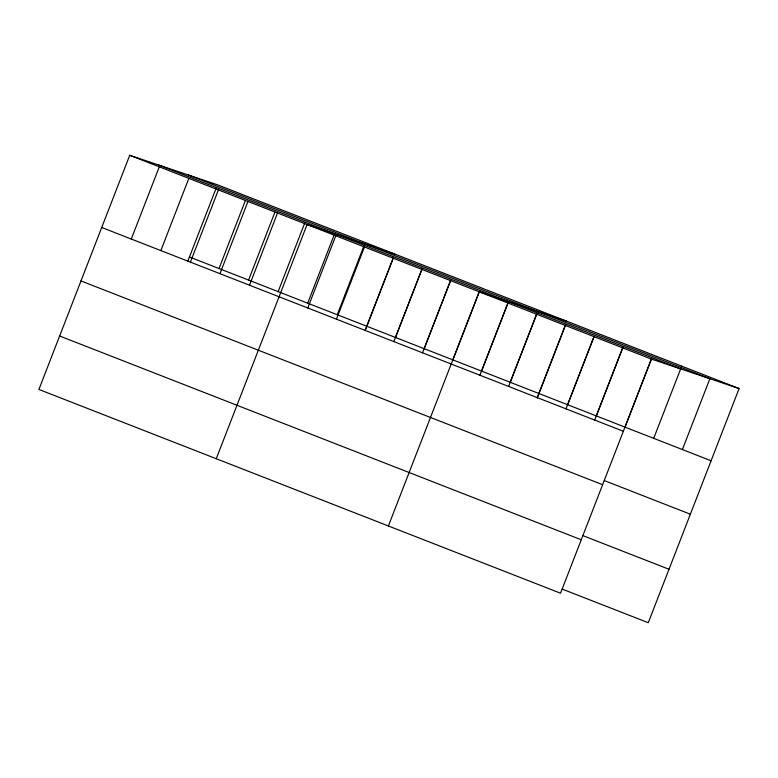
<?xml version="1.0" encoding="UTF-8"?>
<svg xmlns="http://www.w3.org/2000/svg" width="778" height="778" viewBox="0 0 778 778"><rect width="100%" height="100%" fill="white"/><g stroke="black" fill="none" stroke-linecap="round" stroke-linejoin="round"><path stroke-width="1.17" d="M739.1 388.553L217.461 184.785L129.722 155.289L38.9 389.447L560.539 593.215L651.361 359.057L739.1 388.553L648.278 622.711L562.202 589.092M131.278 239.041L159.286 166.832M160.842 250.584L188.84 178.386M187.722 261.437L216.148 188.169M190.396 262.128L218.404 189.929M219.017 268.536L245.264 200.841M219.96 273.681L247.958 201.473M248.571 280.08L274.829 212.394M249.514 285.225L277.522 213.026M278.135 291.624L304.82 222.809M216.255 458.728L307.077 224.57L394.816 254.066M307.689 303.177L334.384 234.353M307.767 307.981L335.775 235.783M337.253 314.72L363.948 245.906M336.456 319.184L364.464 246.986M365.145 330.397L393.153 258.189M365.086 330.718L393.503 257.45M393.833 341.6L421.841 269.402M395.506 337.477L422.191 268.663M422.532 352.813L450.53 280.605M424.195 348.68L450.88 279.866M388.397 525.967L479.219 291.818L566.958 321.314M452.884 359.893L479.579 291.069M479.909 375.229L507.917 303.021M481.572 371.096L508.267 302.282M508.598 386.433L536.606 314.234M510.261 382.309L536.956 313.485M537.287 397.636L565.295 325.437M537.228 397.966L565.645 324.698M565.976 408.849L593.984 336.65M567.639 404.725L593.896 337.03M594.674 420.052L622.672 347.854M596.337 415.929L623.022 347.114M625.026 427.132L651.721 358.318M653.715 438.345L681.722 366.137M682.403 449.548L709.974 378.478M188.509 175.05L710.149 378.818M158.673 165.024L680.322 368.791M129.722 155.289L651.361 359.057M189.453 256.983L711.092 460.761M101.714 227.487L623.363 431.265M604.292 480.58L690.368 514.2M80.99 280.936L602.629 484.704M582.936 535.643L669.002 569.263M59.634 335.999L581.273 539.767"/></g></svg>
